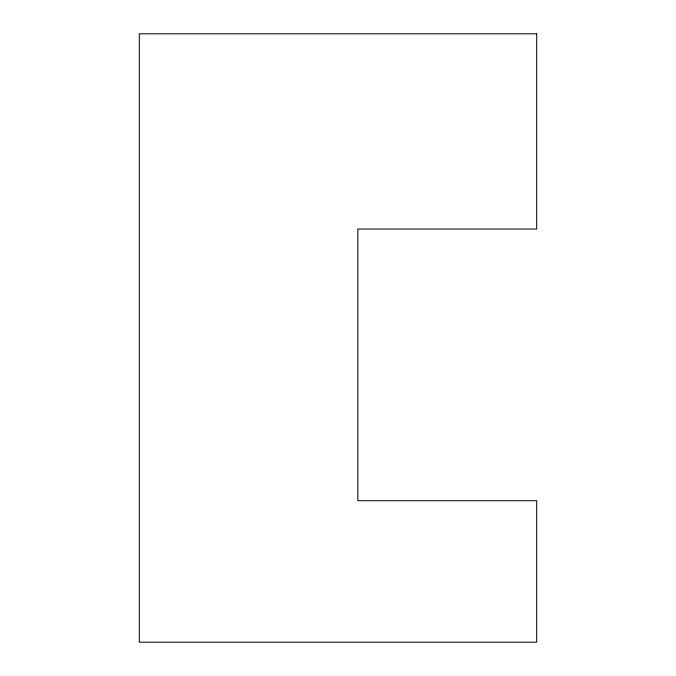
<?xml version="1.0" encoding="UTF-8"?>
<svg xmlns="http://www.w3.org/2000/svg" width="676" height="676" viewBox="0 0 676 676"><rect width="100%" height="100%" fill="white"/><g stroke="black" fill="none" stroke-linecap="round" stroke-linejoin="round"><path stroke-width="1.01" d="M536.702 33.8L139.298 33.8L139.298 642.2L536.702 642.2L536.702 500.713L357.832 500.713L357.832 229.037L536.702 229.037L536.702 33.8"/></g></svg>
